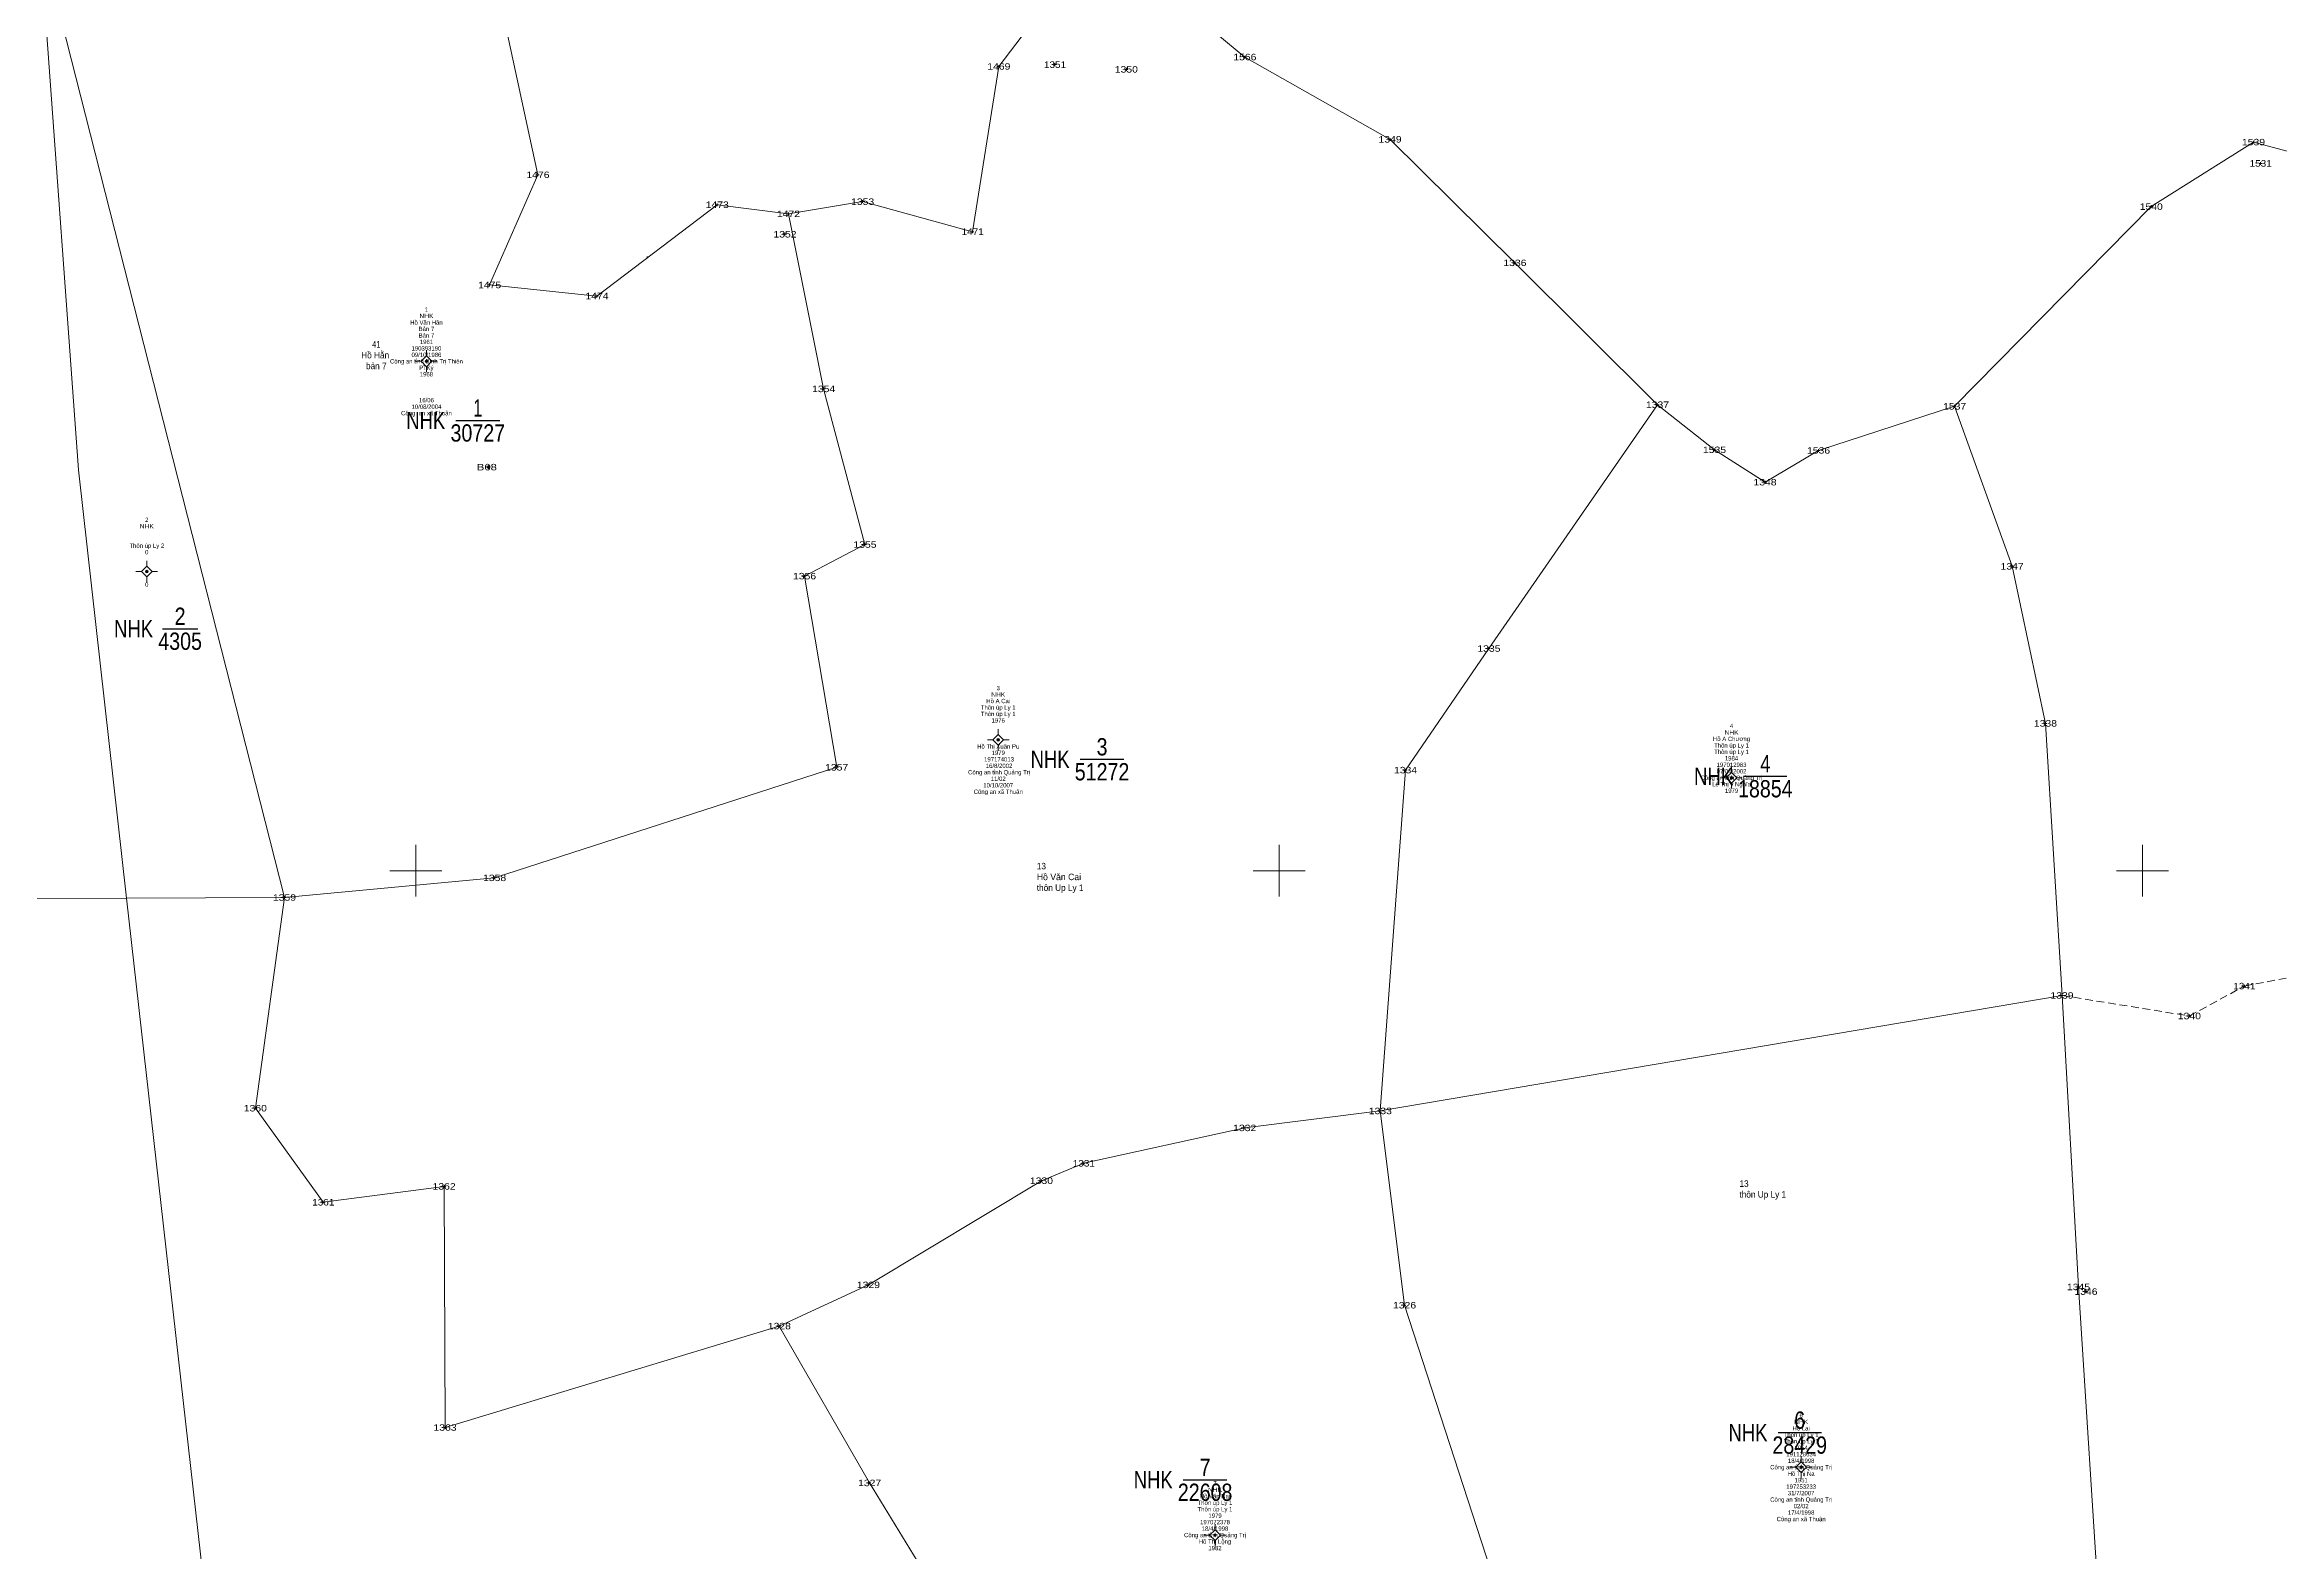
# Model space of a CAD drawing. Header units: metres. Extents: x 543779 to 545337, y 1825638 to 1827393.
# Drawn here: x 544314 to 544832, y 1826842 to 1827191 of the extents above; entities that cross this region are included whole.
import ezdxf
from ezdxf.enums import TextEntityAlignment as Align

# ---------------------------------------------------------------- set-up
doc = ezdxf.new("R2010")
doc.units = ezdxf.units.M
doc.header["$LTSCALE"] = 0.6
doc.header["$PDMODE"] = 32
doc.header["$PDSIZE"] = 0.3
doc.linetypes.add('MEDIUM_DASHED', pattern=[4.5, 3, -1.5])
for name, color, linetype, lineweight in [('10', 7, 'Continuous', 13), ('11', 7, 'Continuous', 13), ('13', 7, 'Continuous', 25), ('19', 7, 'Continuous', 13), ('3', 7, 'Continuous', 13), ('4', 7, 'Continuous', 13), ('46', 7, 'Continuous', 13), ('63', 7, 'Continuous', 13)]:
    doc.layers.add(name, color=color, linetype=linetype, lineweight=lineweight)
for name, color, linetype in [('15', 7, 'Continuous'), ('5', 7, 'Continuous'), ('54', 7, 'Continuous')]:
    doc.layers.add(name, color=color, linetype=linetype)

msp = doc.modelspace()

# ---------------------------------------------------------------- hatches: boundary and pattern name
at = {"layer": '11'}
for points in [[(544402.7595, 1827117.95, 1), (544402.1595, 1827117.95, 1)], [(544337.9695, 1827069.26, 1), (544337.3695, 1827069.26, 1)], [(544535.2195, 1827030.29, 1), (544534.6195, 1827030.29, 1)], [(544705.0995, 1827021.52, 1), (544704.4995, 1827021.52, 1)], [(544721.2295, 1826861.87, 1), (544720.6295, 1826861.87, 1)], [(544585.4395, 1826846.15, 1), (544584.8395, 1826846.15, 1)]]:
    msp.add_hatch(color=256, dxfattribs=at).paths.add_polyline_path(points)
at = {"layer": '3'}
for points in [[(544416.43, 1827093.43), (544416.56, 1827093.43), (544416.56, 1827093.48), (544416.43, 1827093.48)], [(544416.44, 1827093.43), (544416.56, 1827093.43), (544416.56, 1827093.48), (544416.44, 1827093.48)], [(544416.8351, 1827093.4511, 1), (544416.7751, 1827093.4511, 1)], [(544416.8351, 1827093.4511, 1), (544416.7751, 1827093.4511, 1)], [(544416.8351, 1827093.4509, 1), (544416.7751, 1827093.4509, 1)], [(544416.78, 1827093.7), (544416.83, 1827093.7), (544416.83, 1827093.83), (544416.78, 1827093.83)], [(544416.78, 1827093.08), (544416.83, 1827093.08), (544416.83, 1827093.2), (544416.78, 1827093.2)], [(544416.79, 1827093.7), (544416.84, 1827093.7), (544416.84, 1827093.82), (544416.79, 1827093.82)], [(544416.79, 1827093.07), (544416.84, 1827093.07), (544416.84, 1827093.2), (544416.79, 1827093.2)], [(544417.06, 1827093.43), (544417.18, 1827093.43), (544417.18, 1827093.48), (544417.06, 1827093.48)], [(544417.06, 1827093.43), (544417.19, 1827093.43), (544417.19, 1827093.48), (544417.06, 1827093.48)]]:
    msp.add_hatch(color=256, dxfattribs=at).paths.add_polyline_path(points)

# ---------------------------------------------------------------- linework, layer by layer
at = {"layer": '10'}
for p, q in [((544369.57, 1826993.79), (544316.73, 1827201.37)), ((544486.33, 1827152.1), (544503.51, 1827154.92)), ((544332.99, 1826993.66), (544287.72, 1826993.5)), ((544369.57, 1826993.79), (544332.99, 1826993.66)), ((544623.44, 1826944.37), (544781.36, 1826971.11))]:
    msp.add_line(p, q, dxfattribs=at)
for points in [[(544397.66, 1827251.39), (544419.99, 1827199.32), (544428.3, 1827161.14), (544417.1, 1827135.63), (544441.96, 1827133.07), (544469.83, 1827154.21), (544486.33, 1827152.1)], [(544503.51, 1827154.92), (544528.99, 1827147.97), (544535.06, 1827186.23), (544545.61, 1827200.14), (544560.67, 1827195.81), (544578.63, 1827199.52), (544592.06, 1827188.41)], [(544592.06, 1827188.41), (544625.69, 1827169.35), (544654.62, 1827140.75), (544687.65, 1827107.9), (544700.85, 1827097.46)], [(544880.79, 1827178.36), (544850.31, 1827162.16), (544825.72, 1827168.71), (544802.04, 1827153.77), (544756.49, 1827107.53)], [(544486.33, 1827152.1), (544494.47, 1827111.56), (544504.05, 1827075.52), (544490.05, 1827068.21), (544497.5, 1827023.94), (544418.25, 1826998.34), (544369.57, 1826993.79)], [(544687.65, 1827107.9), (544648.6, 1827051.44), (544629.28, 1827023.29), (544623.44, 1826944.37)], [(544700.85, 1827097.46), (544712.56, 1827089.96), (544724.96, 1827097.32), (544756.49, 1827107.53)], [(544756.49, 1827107.53), (544769.8, 1827070.48), (544777.52, 1827034.11), (544781.36, 1826971.11)], [(544484.21, 1826894.55), (544406.76, 1826871.06), (544406.55, 1826926.9), (544378.55, 1826923.22), (544362.82, 1826945), (544369.57, 1826993.79)], [(544785.01, 1826736.68), (544791.13, 1826787.66), (544790.18, 1826825.25), (544785.18, 1826903.61), (544781.36, 1826971.11)], [(544623.44, 1826944.37), (544592.02, 1826940.44), (544554.75, 1826932.24), (544544.93, 1826928.21), (544504.85, 1826904.09), (544484.21, 1826894.55)], [(544623.44, 1826944.37), (544629.05, 1826899.38), (544649, 1826838.18), (544670.78, 1826824.93), (544681.9, 1826791.85)], [(544568.06, 1826740.98), (544553.46, 1826777.15), (544543.75, 1826793.9), (544523.76, 1826827.66), (544505.13, 1826858.23), (544484.21, 1826894.55)]]:
    msp.add_lwpolyline(points, dxfattribs=at)
at = {"layer": '10', "linetype": 'MEDIUM_DASHED'}
msp.add_lwpolyline([(544781.36, 1826971.11), (544810.87, 1826966.36), (544823.6, 1826973.28), (544840.25, 1826976.48)], dxfattribs=at)
at = {"layer": '11'}
for p, q in [((544401.21, 1827117.95), (544399.96, 1827117.95)), ((544402.46, 1827120.45), (544402.46, 1827119.2)), ((544404.96, 1827117.95), (544403.71, 1827117.95)), ((544402.46, 1827116.7), (544402.46, 1827115.45)), ((544337.67, 1827071.76), (544337.67, 1827070.51)), ((544336.42, 1827069.26), (544335.17, 1827069.26)), ((544337.67, 1827068.01), (544337.67, 1827066.76)), ((544340.17, 1827069.26), (544338.92, 1827069.26)), ((544533.67, 1827030.29), (544532.42, 1827030.29)), ((544534.92, 1827032.79), (544534.92, 1827031.54)), ((544537.42, 1827030.29), (544536.17, 1827030.29)), ((544534.92, 1827029.04), (544534.92, 1827027.79)), ((544703.55, 1827021.52), (544702.3, 1827021.52)), ((544704.8, 1827024.02), (544704.8, 1827022.77)), ((544704.8, 1827020.27), (544704.8, 1827019.02)), ((544707.3, 1827021.52), (544706.05, 1827021.52)), ((544720.93, 1826864.37), (544720.93, 1826863.12)), ((544719.68, 1826861.87), (544718.43, 1826861.87)), ((544720.93, 1826860.62), (544720.93, 1826859.37)), ((544723.43, 1826861.87), (544722.18, 1826861.87)), ((544585.14, 1826848.65), (544585.14, 1826847.4)), ((544583.89, 1826846.15), (544582.64, 1826846.15)), ((544585.14, 1826844.9), (544585.14, 1826843.65)), ((544587.64, 1826846.15), (544586.39, 1826846.15))]:
    msp.add_line(p, q, dxfattribs=at)
for points in [[(544402.46, 1827119.2), (544401.21, 1827117.95), (544402.46, 1827116.7), (544403.71, 1827117.95)], [(544337.67, 1827070.51), (544336.42, 1827069.26), (544337.67, 1827068.01), (544338.92, 1827069.26)], [(544534.92, 1827031.54), (544533.67, 1827030.29), (544534.92, 1827029.04), (544536.17, 1827030.29)], [(544704.8, 1827022.77), (544703.55, 1827021.52), (544704.8, 1827020.27), (544706.05, 1827021.52)], [(544720.93, 1826863.12), (544719.68, 1826861.87), (544720.93, 1826860.62), (544722.18, 1826861.87)], [(544585.14, 1826847.4), (544583.89, 1826846.15), (544585.14, 1826844.9), (544586.39, 1826846.15)]]:
    msp.add_lwpolyline(points, close=True, dxfattribs=at)
for centre in [(544402.4595, 1827117.95), (544337.6695, 1827069.26), (544534.9195, 1827030.29), (544704.7995, 1827021.52), (544720.9295, 1826861.87), (544585.1395, 1826846.15)]:
    msp.add_circle(centre, 0.3, dxfattribs=at)
at = {"layer": '13'}
for p, q in [((544409.28, 1827104.25), (544419.45, 1827104.25)), ((544341.34, 1827056.03), (544349.46, 1827056.03)), ((544553.91, 1827025.8), (544564.03, 1827025.8)), ((544707.61, 1827021.87), (544717.65, 1827021.87)), ((544715.58, 1826869.88), (544725.62, 1826869.88)), ((544577.79, 1826858.96), (544587.91, 1826858.96))]:
    msp.add_line(p, q, dxfattribs=at)
at = {"layer": '19'}
msp.add_line((544453.6, 1827141.9), (544453.6, 1827142.22), dxfattribs=at)
at = {"layer": '3'}
for p, q in [((544416.97, 1827093.64), (544416.94, 1827093.6)), ((544416.94, 1827093.6), (544416.97, 1827093.64)), ((544416.94, 1827093.6), (544416.97, 1827093.64)), ((544416.94, 1827093.6), (544416.97, 1827093.64))]:
    msp.add_line(p, q, dxfattribs=at)
for points in [[(544416.43, 1827093.43), (544416.56, 1827093.43), (544416.56, 1827093.48), (544416.43, 1827093.48)], [(544416.44, 1827093.43), (544416.56, 1827093.43), (544416.56, 1827093.48), (544416.44, 1827093.48)], [(544416.78, 1827093.7), (544416.83, 1827093.7), (544416.83, 1827093.83), (544416.78, 1827093.83)], [(544416.78, 1827093.08), (544416.83, 1827093.08), (544416.83, 1827093.2), (544416.78, 1827093.2)], [(544416.79, 1827093.7), (544416.84, 1827093.7), (544416.84, 1827093.82), (544416.79, 1827093.82)], [(544416.79, 1827093.07), (544416.84, 1827093.07), (544416.84, 1827093.2), (544416.79, 1827093.2)], [(544417.06, 1827093.43), (544417.18, 1827093.43), (544417.18, 1827093.48), (544417.06, 1827093.48)], [(544417.06, 1827093.43), (544417.19, 1827093.43), (544417.19, 1827093.48), (544417.06, 1827093.48)]]:
    msp.add_lwpolyline(points, close=True, dxfattribs=at)
msp.add_lwpolyline([(544416.98, 1827093.64), (544416.97, 1827093.64), (544416.94, 1827093.6)], dxfattribs=at)
msp.add_lwpolyline([(544416.98, 1827093.64), (544416.97, 1827093.64), (544416.94, 1827093.6)], dxfattribs=at)
for centre in [(544416.8051, 1827093.4511), (544416.8051, 1827093.4511), (544416.8051, 1827093.4509)]:
    msp.add_circle(centre, 0.03, dxfattribs=at)
for centre, radius, start, end in [((544416.8051, 1827093.4511), 0.25, 49.34484, 48.4242), ((544416.8051, 1827093.4511), 0.25, 49.34484, 48.4242), ((544416.8051, 1827093.4509), 0.25, 49.34484, 48.4242), ((544416.8051, 1827093.4511), 0.2, 49.22592, 47.74531), ((544416.8051, 1827093.4511), 0.2, 49.22592, 47.74531), ((544416.8051, 1827093.4509), 0.2, 49.22592, 47.74531)]:
    msp.add_arc(centre, radius, start, end, dxfattribs=at)
for p in [(544416.94, 1827093.6), (544416.97, 1827093.64)]:
    msp.add_point(p, dxfattribs=at)
at = {"layer": '4'}
for p, q in [((544535.37, 1827186.23), (544534.74, 1827186.23)), ((544535.06, 1827185.92), (544535.06, 1827186.54)), ((544548.38, 1827186.65), (544547.76, 1827186.65)), ((544548.07, 1827186.34), (544548.07, 1827186.96)), ((544564.91, 1827185.56), (544564.29, 1827185.56)), ((544564.6, 1827185.25), (544564.6, 1827185.88)), ((544592.37, 1827188.41), (544591.75, 1827188.41)), ((544592.06, 1827188.1), (544592.06, 1827188.72)), ((544626, 1827169.35), (544625.38, 1827169.35)), ((544625.69, 1827169.04), (544625.69, 1827169.66)), ((544826.03, 1827168.71), (544825.41, 1827168.71)), ((544825.72, 1827168.4), (544825.72, 1827169.02)), ((544827.38, 1827163.46), (544827.38, 1827164.09)), ((544428.61, 1827161.14), (544427.99, 1827161.14)), ((544428.3, 1827160.83), (544428.3, 1827161.45)), ((544827.7, 1827163.78), (544827.07, 1827163.78)), ((544470.14, 1827154.21), (544469.52, 1827154.21)), ((544469.83, 1827153.89), (544469.83, 1827154.52)), ((544503.82, 1827154.92), (544503.2, 1827154.92)), ((544503.51, 1827154.61), (544503.51, 1827155.23)), ((544802.35, 1827153.77), (544801.72, 1827153.77)), ((544802.04, 1827153.46), (544802.04, 1827154.08)), ((544486.64, 1827152.1), (544486.02, 1827152.1)), ((544486.33, 1827151.79), (544486.33, 1827152.41)), ((544485.83, 1827147.37), (544485.21, 1827147.37)), ((544485.52, 1827147.06), (544485.52, 1827147.68)), ((544529.3, 1827147.97), (544528.68, 1827147.97)), ((544528.99, 1827147.66), (544528.99, 1827148.28)), ((544654.93, 1827140.75), (544654.3, 1827140.75)), ((544654.62, 1827140.44), (544654.62, 1827141.06)), ((544417.41, 1827135.63), (544416.79, 1827135.63)), ((544417.1, 1827135.31), (544417.1, 1827135.94)), ((544442.27, 1827133.07), (544441.65, 1827133.07)), ((544441.96, 1827132.76), (544441.96, 1827133.38)), ((544494.79, 1827111.56), (544494.16, 1827111.56)), ((544494.47, 1827111.25), (544494.47, 1827111.87)), ((544687.96, 1827107.9), (544687.34, 1827107.9)), ((544687.65, 1827107.59), (544687.65, 1827108.21)), ((544756.8, 1827107.53), (544756.18, 1827107.53)), ((544756.49, 1827107.21), (544756.49, 1827107.84)), ((544701.16, 1827097.46), (544700.53, 1827097.46)), ((544700.85, 1827097.15), (544700.85, 1827097.77)), ((544725.27, 1827097.32), (544724.65, 1827097.32)), ((544724.96, 1827097.01), (544724.96, 1827097.63)), ((544712.87, 1827089.96), (544712.25, 1827089.96)), ((544712.56, 1827089.65), (544712.56, 1827090.27)), ((544504.36, 1827075.52), (544503.74, 1827075.52)), ((544504.05, 1827075.2), (544504.05, 1827075.83)), ((544769.8, 1827070.17), (544769.8, 1827070.8)), ((544490.36, 1827068.21), (544489.74, 1827068.21)), ((544490.05, 1827067.9), (544490.05, 1827068.52)), ((544770.11, 1827070.48), (544769.48, 1827070.48)), ((544648.91, 1827051.44), (544648.29, 1827051.44)), ((544648.6, 1827051.13), (544648.6, 1827051.76)), ((544777.83, 1827034.11), (544777.21, 1827034.11)), ((544777.52, 1827033.8), (544777.52, 1827034.42)), ((544497.5, 1827023.62), (544497.5, 1827024.25)), ((544497.81, 1827023.94), (544497.19, 1827023.94)), ((544629.59, 1827023.29), (544628.97, 1827023.29)), ((544629.28, 1827022.97), (544629.28, 1827023.6)), ((544418.57, 1826998.34), (544417.94, 1826998.34)), ((544418.25, 1826998.03), (544418.25, 1826998.65)), ((544369.88, 1826993.79), (544369.25, 1826993.79)), ((544369.57, 1826993.48), (544369.57, 1826994.1)), ((544823.91, 1826973.28), (544823.29, 1826973.28)), ((544823.6, 1826972.96), (544823.6, 1826973.59)), ((544781.68, 1826971.11), (544781.05, 1826971.11)), ((544781.36, 1826970.8), (544781.36, 1826971.42)), ((544811.18, 1826966.36), (544810.56, 1826966.36)), ((544810.87, 1826966.05), (544810.87, 1826966.67)), ((544363.13, 1826945), (544362.51, 1826945)), ((544362.82, 1826944.68), (544362.82, 1826945.31)), ((544623.76, 1826944.37), (544623.13, 1826944.37)), ((544623.44, 1826944.06), (544623.44, 1826944.69)), ((544592.34, 1826940.44), (544591.71, 1826940.44)), ((544592.02, 1826940.13), (544592.02, 1826940.75)), ((544555.06, 1826932.24), (544554.43, 1826932.24)), ((544554.75, 1826931.92), (544554.75, 1826932.55)), ((544406.86, 1826926.9), (544406.23, 1826926.9)), ((544406.55, 1826926.59), (544406.55, 1826927.22)), ((544545.24, 1826928.21), (544544.62, 1826928.21)), ((544544.93, 1826927.9), (544544.93, 1826928.53)), ((544378.86, 1826923.22), (544378.24, 1826923.22)), ((544378.55, 1826922.91), (544378.55, 1826923.53)), ((544505.16, 1826904.09), (544504.53, 1826904.09)), ((544504.85, 1826903.78), (544504.85, 1826904.41)), ((544785.49, 1826903.61), (544784.86, 1826903.61)), ((544785.18, 1826903.3), (544785.18, 1826903.92)), ((544787.22, 1826902.53), (544786.59, 1826902.53)), ((544786.91, 1826902.22), (544786.91, 1826902.84)), ((544484.21, 1826894.24), (544484.21, 1826894.87)), ((544629.36, 1826899.38), (544628.74, 1826899.38)), ((544629.05, 1826899.07), (544629.05, 1826899.7)), ((544484.52, 1826894.55), (544483.89, 1826894.55)), ((544407.07, 1826871.06), (544406.45, 1826871.06)), ((544406.76, 1826870.75), (544406.76, 1826871.37)), ((544505.13, 1826857.92), (544505.13, 1826858.54)), ((544505.44, 1826858.23), (544504.82, 1826858.23))]:
    msp.add_line(p, q, dxfattribs=at)
at = {"layer": '46'}
for points in [[(544332.99, 1826993.66), (544321.84, 1827092.79), (544313.89, 1827202.03)], [(544369.05, 1826694.31), (544351.24, 1826831.45), (544332.99, 1826993.66)]]:
    msp.add_lwpolyline(points, dxfattribs=at)
at = {"layer": '63'}
for p, q in [((544400, 1826994), (544400, 1827006)), ((544600, 1826994), (544600, 1827006)), ((544800, 1826994), (544800, 1827006)), ((544394, 1827000), (544406, 1827000)), ((544594, 1827000), (544606, 1827000)), ((544794, 1827000), (544806, 1827000))]:
    msp.add_line(p, q, dxfattribs=at)

# ---------------------------------------------------------------- texts
at = {"layer": '13'}
for s, width, p in [('1', 0.7, (544414.355, 1827105.14)), ('30727', 0.85, (544414.355, 1827099.36)), ('2', 0.85, (544345.39, 1827056.92)), ('4305', 0.85, (544345.395, 1827051.14)), ('3', 0.85, (544558.97, 1827026.69)), ('51272', 0.85, (544558.97, 1827020.91)), ('4', 0.8, (544712.63, 1827022.76)), ('18854', 0.85, (544712.63, 1827016.98)), ('6', 0.85, (544720.605, 1826870.77)), ('28429', 0.85, (544720.6, 1826864.99)), ('7', 0.85, (544582.855, 1826859.85)), ('22608', 0.85, (544582.85, 1826854.07))]:
    msp.add_text(s, height=4, dxfattribs=dict(at, width=width)).set_placement(p, align=Align.CENTER)
at = {"layer": '13', "width": 0.8}
for p in [(544408.01, 1827102.25), (544340.32, 1827054.03), (544552.65, 1827023.8), (544706.35, 1827019.87), (544714.32, 1826867.88), (544576.53, 1826856.96)]:
    msp.add_text('NHK ', height=4, dxfattribs=at).set_placement(p, align=Align.RIGHT)
at = {"layer": '15'}
for s, width, p in [('41', 0.8, (544390.84, 1827121.13)), ('Hồ Hằn ', 0.95, (544390.845, 1827118.63)), ('bản 7', 0.95, (544390.84, 1827116.13))]:
    msp.add_text(s, height=1.5, dxfattribs=dict(at, width=width)).set_placement(p, align=Align.CENTER)
at = {"layer": '15', "width": 0.95}
for s, p in [('13', (544543.86, 1827000.31)), ('thôn Up Ly 1', (544543.86, 1826995.31)), ('thôn Up Ly 1', (544706.64, 1826924.29)), ('13', (544706.64, 1826926.79))]:
    msp.add_text(s, height=1.5, dxfattribs=at).set_placement(p)
at = {"layer": '15'}
msp.add_text('Hồ Văn Cai', height=1.5, dxfattribs=at).set_placement((544543.86, 1826997.81))
at = {"layer": '5'}
for s, width, p in [('1469', 1.2, (544535.06, 1827185.48)), ('1351', 1.15, (544548.075, 1827185.9)), ('1350', 1.2, (544564.6, 1827184.81)), ('1566', 1.2, (544592.06, 1827187.66)), ('1349', 1.2, (544625.69, 1827168.6)), ('1539', 1.2, (544825.72, 1827167.96)), ('1531', 1.15, (544827.385, 1827163.03)), ('1476', 1.2, (544428.3, 1827160.39)), ('1473', 1.2, (544469.83, 1827153.46)), ('1353', 1.2, (544503.51, 1827154.17)), ('1540', 1.2, (544802.04, 1827153.02)), ('1472', 1.2, (544486.33, 1827151.35)), ('1471', 1.15, (544528.995, 1827147.22)), ('1352', 1.2, (544485.52, 1827146.62)), ('1336', 1.2, (544654.62, 1827140)), ('1475', 1.2, (544417.1, 1827134.88)), ('1474', 1.2, (544441.96, 1827132.32)), ('1354', 1.2, (544494.47, 1827110.81)), ('1337', 1.2, (544687.65, 1827107.15)), ('1537', 1.2, (544756.49, 1827106.78)), ('1535', 1.2, (544700.85, 1827096.71)), ('1536', 1.2, (544724.96, 1827096.57)), ('B68 ', 1.3, (544416.815, 1827092.7)), ('1348', 1.2, (544712.56, 1827089.21)), ('1355', 1.2, (544504.05, 1827074.77)), ('1347', 1.2, (544769.8, 1827069.73)), ('1356', 1.2, (544490.05, 1827067.46)), ('1335', 1.2, (544648.6, 1827050.69)), ('1338', 1.2, (544777.52, 1827033.36)), ('1357', 1.2, (544497.5, 1827023.19)), ('1334', 1.2, (544629.28, 1827022.54)), ('1358', 1.2, (544418.25, 1826997.59)), ('1359', 1.2, (544369.57, 1826993.04)), ('1341', 1.15, (544823.605, 1826972.53)), ('1339', 1.2, (544781.36, 1826970.36)), ('1340', 1.2, (544810.87, 1826965.61)), ('1360', 1.2, (544362.82, 1826944.25)), ('1333', 1.2, (544623.44, 1826943.62)), ('1332', 1.2, (544592.02, 1826939.69)), ('1331', 1.15, (544554.755, 1826931.49)), ('1362', 1.2, (544406.55, 1826926.15)), ('1330', 1.2, (544544.93, 1826927.46)), ('1361', 1.15, (544378.555, 1826922.47)), ('1329', 1.2, (544504.85, 1826903.34)), ('1326', 1.2, (544629.05, 1826898.63)), ('1345', 1.2, (544785.18, 1826902.86)), ('1346', 1.2, (544786.91, 1826901.78)), ('1328', 1.2, (544484.21, 1826893.8)), ('1363', 1.2, (544406.76, 1826870.31)), ('1327', 1.2, (544505.13, 1826857.48))]:
    msp.add_text(s, height=1.5, dxfattribs=dict(at, width=width)).set_placement(p, align=Align.CENTER)
at = {"layer": '54'}
for s, width, p in [('NHK', 1.15, (544402.465, 1827127.95)), ('1', 0.75, (544402.46, 1827129.45)), ('1961', 0.9, (544402.465, 1827121.95)), ('2', 0.85, (544337.67, 1827080.76)), ('NHK', 1.15, (544337.675, 1827079.26)), ('0', 0.9, (544337.67, 1827073.26)), ('0', 0.9, (544337.67, 1827065.76)), ('NHK', 1.15, (544534.925, 1827040.29)), ('3', 0.85, (544534.925, 1827041.79)), ('NHK', 1.15, (544704.805, 1827031.52)), ('4', 0.9, (544704.8, 1827033.02)), ('1984', 0.95, (544704.795, 1827025.52)), ('6', 0.95, (544720.93, 1826873.37)), ('NHK', 1.15, (544720.935, 1826871.87)), ('1954', 0.95, (544720.925, 1826865.87)), ('1951', 0.9, (544720.935, 1826858.37)), ('NHK', 1.15, (544585.145, 1826856.15)), ('1982', 0.95, (544585.135, 1826842.65))]:
    msp.add_text(s, height=1, dxfattribs=dict(at, width=width)).set_placement(p, align=Align.CENTER)
for s, p in [('Hồ Văn Hân', (544402.455, 1827126.45)), ('Bản 7', (544402.46, 1827124.95)), ('Bản 7', (544402.46, 1827123.45)), ('Công an tỉnh Bình Trị Thiên', (544402.46, 1827117.45)), ('09/10/1986', (544402.46, 1827118.95)), ('190393190', (544402.46, 1827120.45)), ('Pĩ Ký', (544402.455, 1827115.95)), ('1968', (544402.455, 1827114.45)), ('10/08/2004', (544402.46, 1827106.95)), ('16/06', (544402.46, 1827108.45)), ('Công  an xã Thuận', (544402.46, 1827105.45)), ('Thôn úp Ly 2', (544337.675, 1827074.76)), ('Hồ A Cai', (544534.925, 1827038.79)), ('Thôn úp Ly 1', (544534.915, 1827037.29)), ('Thôn úp Ly 1', (544534.915, 1827035.79)), ('1976', (544534.915, 1827034.29)), ('Hồ Thị Xuân Pu', (544534.915, 1827028.29)), ('Hồ A Chương', (544704.8, 1827030.02)), ('Thôn úp Ly 1', (544704.795, 1827028.52)), (' 197174013', (544534.92, 1827025.29)), (' 16/8/2002', (544534.92, 1827023.79)), ('1979', (544534.925, 1827026.79)), ('Thôn úp Ly 1', (544704.795, 1827027.02)), ('197012983', (544704.805, 1827024.02)), (' Công an tỉnh Quảng Trị', (544534.925, 1827022.29)), ('10/10/2007', (544534.915, 1827019.29)), ('11/02', (544534.92, 1827020.79)), ('Công an tỉnh Quảng Trị', (544704.805, 1827021.02)), ('Lê Thị ý Nghĩa', (544704.8, 1827019.52)), ('07/04/2002', (544704.8, 1827022.52)), ('1979', (544704.805, 1827018.02)), ('Công an xã Thuận', (544534.925, 1827017.79)), ('Thôn úp Ly 1', (544720.925, 1826868.87)), ('Hồ Lai', (544720.935, 1826870.37)), ('Thôn úp Ly 1', (544720.925, 1826867.37)), ('191128634', (544720.93, 1826864.37)), ('18/4/1998', (544720.935, 1826862.87)), ('7', (544585.135, 1826857.65)), ('Công an tỉnh Quảng Trị', (544720.935, 1826861.37)), ('Hồ Thị Na', (544720.93, 1826859.87)), ('Thôn úp Ly 1', (544585.135, 1826853.15)), ('Hồ Văn Nai', (544585.145, 1826854.65)), ('Công an tỉnh Quảng Trị', (544720.935, 1826853.87)), ('197253233', (544720.935, 1826856.87)), ('31/7/2007', (544720.93, 1826855.37)), ('02/02', (544720.93, 1826852.37)), ('Thôn úp Ly 1', (544585.135, 1826851.65)), ('197072378', (544585.14, 1826848.65)), ('18/4/1998', (544585.145, 1826847.15)), ('1979', (544585.145, 1826850.15)), ('Công an xã Thuận', (544720.935, 1826849.37)), ('17/4/1998', (544720.935, 1826850.87)), ('Công an tỉnh Quảng Trị', (544585.145, 1826845.65)), ('Hồ Thị Lộng', (544585.14, 1826844.15))]:
    msp.add_text(s, height=1, dxfattribs=at).set_placement(p, align=Align.CENTER)

doc.saveas('drawing.dxf')
